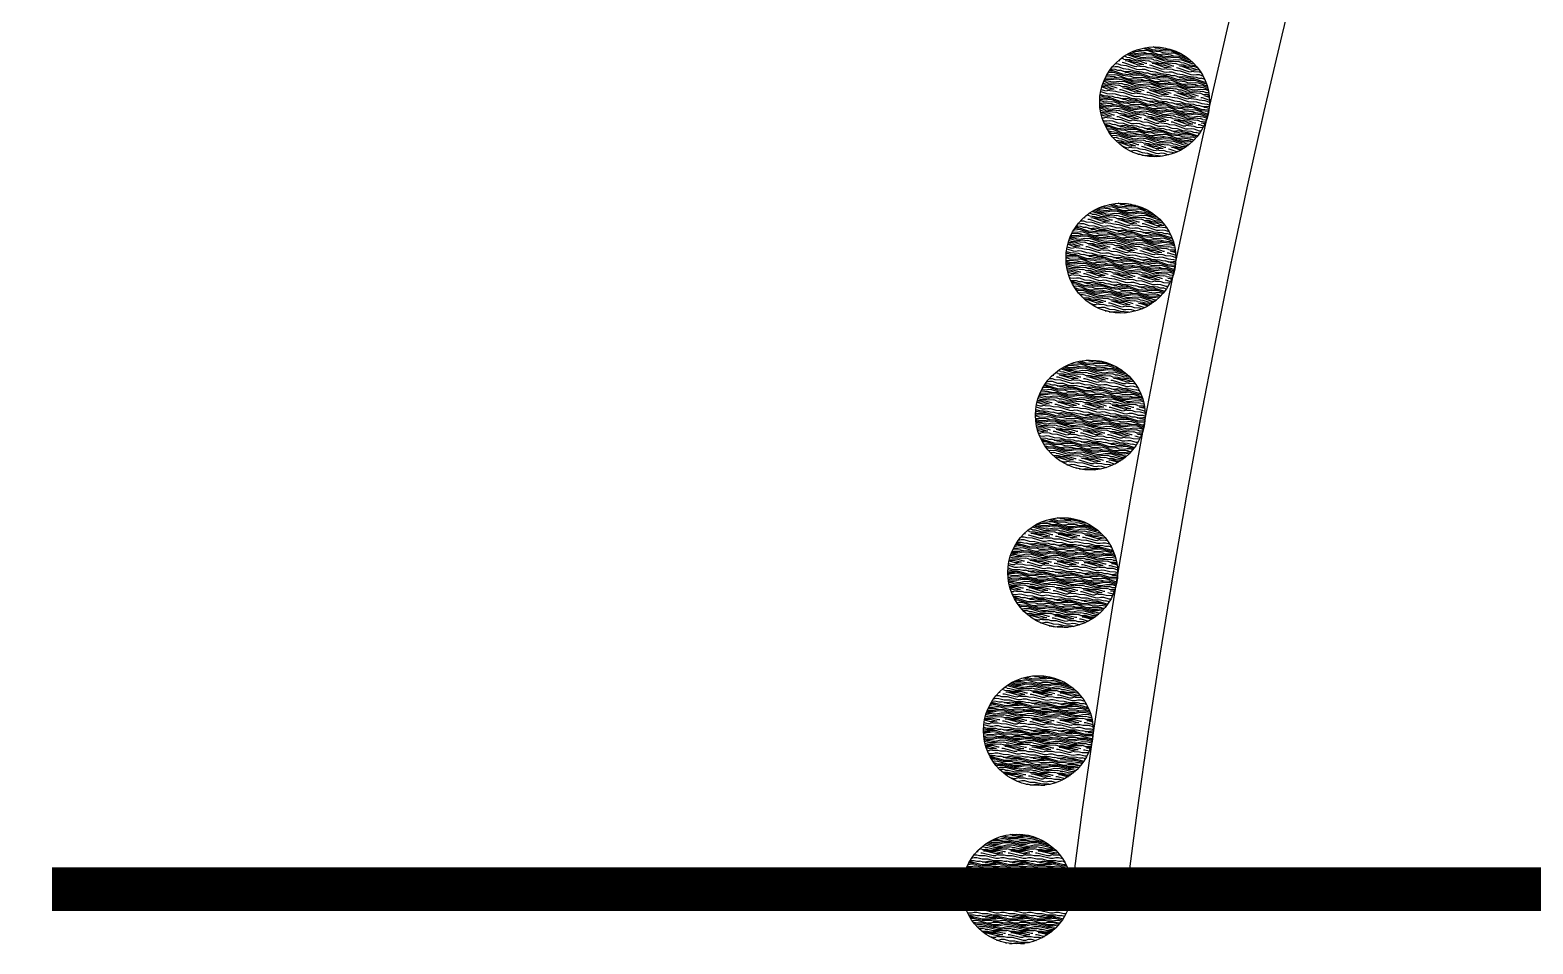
# Model space of a CAD drawing. Extents: x 5924 to 15219, y 2637 to 8140.
# Drawn here: x 6385.7 to 6661.6, y 6843.8 to 7011.6 of the extents above; entities that cross this region are included whole.
import ezdxf

# ---------------------------------------------------------------- set-up
doc = ezdxf.new("R2010")
doc.units = 0
doc.header["$LTSCALE"] = 35
for name, color, linetype in [('ESTRUT', 12, 'CONTINUOUS'), ('HACHURA', 13, 'CONTINUOUS'), ('MOBIL', 7, 'CONTINUOUS')]:
    doc.layers.add(name, color=color, linetype=linetype)

msp = doc.modelspace()

# ---------------------------------------------------------------- hatches: boundary and pattern name
at = {"layer": 'HACHURA'}
h = msp.add_hatch(dxfattribs=at)
h.set_pattern_fill('MADEIRA', color=256, scale=5, angle=-5.61798, style=0)
h.set_pattern_definition([(354.38202, (-614.1503, 820.3206), (0.4894758, 4.9759837), [1, -1.5, 0.5, -2]), (354.38202, (-610.655, 820.1024), (0.4894758, 4.9759837), [1, -4]), (354.38202, (-611.128, 820.4), (0.4894758, 4.9759837), [0.5, -4.5]), (354.38202, (-613.8526, 820.794), (0.4894758, 4.9759837), [0.25, -3.5, 0.25, -1]), (354.38202, (-612.0865, 820.871), (0.4894758, 4.9759837), [1, -1.5, 0.25, -2.25]), (354.38202, (-613.318, 821.118), (0.4894758, 4.9759837), [0.75, -4.25]), (354.38202, (-612.062, 821.12), (0.4894758, 4.9759837), [1.5, -3.5]), (354.38202, (-613.5426, 821.3913), (0.4894758, 4.9759837), [1, -4]), (354.38202, (-611.54, 821.32), (0.4894758, 4.9759837), [2.5, -2.5]), (354.38202, (-613.0083, 821.7155), (0.4894758, 4.9759837), [0.5, -1.5, 1, -2]), (354.38202, (-609.513, 821.4973), (0.4894758, 4.9759837), [1, -4]), (354.38202, (-610.496, 821.7196), (0.4894758, 4.9759837), [0.5, -4.5]), (354.38202, (-611.479, 821.942), (0.4894758, 4.9759837), [0.5, -4.5]), (354.38202, (-613.9545, 822.311), (0.4894758, 4.9759837), [1, -4]), (354.38202, (-611.4543, 822.1907), (0.4894758, 4.9759837), [1, -4]), (354.38202, (-611.43, 822.4395), (0.4894758, 4.9759837), [1, -1, 1, -2]), (354.38202, (-612.4005, 822.786), (0.4894758, 4.9759837), [0.5, -2.5, 1, -1]), (354.38202, (-611.393, 822.8127), (0.4894758, 4.9759837), [1.5, -3.5]), (354.38202, (-611.3686, 823.0615), (0.4894758, 4.9759837), [1, -4]), (354.38202, (-613.347, 823.3817), (0.4894758, 4.9759837), [1.5, -2, 0.5, -1]), (354.38202, (-613.3223, 823.6305), (0.4894758, 4.9759837), [2.5, -2.5]), (354.38202, (-610.3245, 823.461), (0.4894758, 4.9759837), [0.5, -4.5]), (354.38202, (-611.805, 823.7324), (0.4894758, 4.9759837), [1, -4]), (354.38202, (-612.788, 823.9547), (0.4894758, 4.9759837), [0.5, -2, 0.5, -2]), (354.38202, (-613.2734, 824.128), (0.4894758, 4.9759837), [0.5, -1.5, 1, -2]), (354.38202, (-612.266, 824.1546), (0.4894758, 4.9759837), [0.5, -2.5, 0.5, -1.5]), (354.38202, (-611.2585, 824.181), (0.4894758, 4.9759837), [1.5, -3.5]), (354.38202, (-613.2244, 824.6257), (0.4894758, 4.9759837), [1, -4]), (354.38202, (-610.724, 824.5053), (0.4894758, 4.9759837), [0.5, -4.5]), (354.38202, (-609.7167, 824.532), (0.4894758, 4.9759837), [0.5, -4.5]), (8.418266, (-610.6304, 820.3512), (4.97598366, -0.48947582), [0.515, -20.1005276]), (8.418266, (-610.0227, 821.4218), (4.97598366, -0.48947582), [0.515, -20.1005276]), (8.418266, (-610.2266, 824.4564), (4.97598366, -0.48947582), [0.515, -20.1005276]), (8.418266, (-611.9029, 822.7372), (4.97598366, -0.48947582), [0.515, -20.1005276]), (8.418266, (-610.8343, 823.3857), (4.97598366, -0.48947582), [0.515, -20.1005276]), (8.418266, (-610.3734, 822.9636), (4.97598366, -0.48947582), [0.515, -20.1005276]), (8.418266, (-612.7758, 824.0791), (4.97598366, -0.48947582), [0.515, -20.1005276]), (8.418266, (-610.8098, 823.6345), (4.97598366, -0.48947582), [0.515, -20.1005276]), (8.418266, (-609.9982, 821.6706), (4.97598366, -0.48947582), [1.03, -19.5855276]), (8.418266, (-610.4591, 822.0928), (4.97598366, -0.48947582), [1.03, -19.5855276]), (8.418266, (-610.4346, 822.3416), (4.97598366, -0.48947582), [1.03, -19.5855276]), (160.345779, (-612.0865, 820.8712), (-4.97598366, 0.48947582), [0.515, -1.03, 0.515, -18.5555276]), (160.345779, (-613.0083, 821.7155), (-4.97598366, 0.48947582), [0.515, -20.1005276]), (160.345779, (-612.788, 823.9547), (-4.97598366, 0.48947582), [1.03, -19.5855276]), (188.418266, (-610.6549, 820.1024), (-4.97598366, 0.48947582), [0.515, -20.1005276]), (340.345779, (-609.6597, 820.0045), (4.97598366, -0.48947582), [0.515, -20.1005276]), (340.345779, (-610.9812, 821.893), (4.97598366, -0.48947582), [0.515, -20.1005276]), (340.345779, (-609.9003, 822.6658), (4.97598366, -0.48947582), [0.515, -20.1005276]), (340.345779, (-611.854, 823.2348), (4.97598366, -0.48947582), [0.515, -20.1005276]), (340.345779, (-612.2904, 823.9058), (4.97598366, -0.48947582), [0.515, -20.1005276]), (340.345779, (-611.7683, 824.1056), (4.97598366, -0.48947582), [0.515, -20.1005276]), (340.345779, (-611.854, 823.2348), (4.97598366, -0.48947582), [0.515, -20.1005276]), (340.345779, (-610.2878, 823.8344), (4.97598366, -0.48947582), [2.06, -18.5555276]), (340.345779, (-613.6038, 820.7693), (4.97598366, -0.48947582), [2.06, -18.5555276]), (340.345779, (-613.0694, 821.0935), (4.97598366, -0.48947582), [2.06, -18.5555276]), (340.345779, (-612.5474, 821.2934), (4.97598366, -0.48947582), [0.515, -1.03, 1.03, -18.0405276]), (340.345779, (-612.5107, 821.6666), (4.97598366, -0.48947582), [1.03, -1.03, 1.03, -17.5255276]), (340.345779, (-612.9593, 822.2131), (4.97598366, -0.48947582), [2.06, -18.5555276]), (340.345779, (-613.4202, 822.6353), (4.97598366, -0.48947582), [2.06, -18.5555276]), (340.345779, (-613.3957, 822.8841), (4.97598366, -0.48947582), [2.06, -18.5555276]), (340.345779, (-609.7657, 824.0342), (4.97598366, -0.48947582), [0.515, -20.1005276]), (340.34579, (-609.2191, 824.4829), (4.97598376, -0.48947487), [1.03, -19.5855276]), (340.34579, (-612.2292, 824.5278), (4.97598376, -0.48947487), [1.03, -19.5855276]), (340.34578, (-613.1551, 820.2227), (4.97598367, -0.48947574), [2.06, -18.5555276]), (340.34578, (-609.8269, 823.4122), (4.97598367, -0.48947574), [1.545, -19.0705276]), (340.34578, (-609.366, 822.9901), (4.97598367, -0.48947574), [3.09, -17.5255276])])
h.paths.add_polyline_path([(6582.107, 6999.38), (6602.165, 6997.407, 1)])
h.paths.add_polyline_path([(6602.165, 6997.407), (6582.107, 6999.38, 1)])
h = msp.add_hatch(dxfattribs=at)
h.set_pattern_fill('MADEIRA', color=256, scale=5, angle=-4.49438, style=0)
h.set_pattern_definition([(355.50562, (-497.803, 651.5015), (0.3918067, 4.984625), [1, -1.5, 0.5, -2]), (355.50562, (-494.304, 651.352), (0.3918067, 4.984625), [1, -4]), (355.50562, (-494.783, 651.6403), (0.3918067, 4.984625), [0.5, -4.5]), (355.50562, (-497.5146, 651.9804), (0.3918067, 4.984625), [0.25, -3.5, 0.25, -1]), (355.50562, (-495.7504, 652.0925), (0.3918067, 4.984625), [1, -1.5, 0.25, -2.25]), (355.50562, (-496.987, 652.315), (0.3918067, 4.984625), [0.75, -4.25]), (355.50562, (-495.731, 652.3417), (0.3918067, 4.984625), [1.5, -3.5]), (355.50562, (-497.2164, 652.584), (0.3918067, 4.984625), [1, -4]), (355.50562, (-495.213, 652.5517), (0.3918067, 4.984625), [2.5, -2.5]), (355.50562, (-496.6886, 652.9185), (0.3918067, 4.984625), [0.5, -1.5, 1, -2]), (355.50562, (-493.1896, 652.769), (0.3918067, 4.984625), [1, -4]), (355.50562, (-494.1767, 652.972), (0.3918067, 4.984625), [0.5, -4.5]), (355.50562, (-495.164, 653.175), (0.3918067, 4.984625), [0.5, -4.5]), (355.50562, (-497.6463, 653.4953), (0.3918067, 4.984625), [1, -4]), (355.50562, (-495.144, 653.424), (0.3918067, 4.984625), [1, -4]), (355.50562, (-495.1246, 653.6733), (0.3918067, 4.984625), [1, -1, 1, -2]), (355.50562, (-496.102, 654.001), (0.3918067, 4.984625), [0.5, -2.5, 1, -1]), (355.50562, (-495.095, 654.047), (0.3918067, 4.984625), [1.5, -3.5]), (355.50562, (-495.0757, 654.2964), (0.3918067, 4.984625), [1, -4]), (355.50562, (-497.0597, 654.5777), (0.3918067, 4.984625), [1.5, -2, 0.5, -1]), (355.50562, (-497.04, 654.827), (0.3918067, 4.984625), [2.5, -2.5]), (355.50562, (-494.0395, 654.7165), (0.3918067, 4.984625), [0.5, -4.5]), (355.50562, (-495.525, 654.9586), (0.3918067, 4.984625), [1, -4]), (355.50562, (-496.5123, 655.1616), (0.3918067, 4.984625), [0.5, -2, 0.5, -2]), (355.50562, (-497.001, 655.3254), (0.3918067, 4.984625), [0.5, -1.5, 1, -2]), (355.50562, (-495.994, 655.3717), (0.3918067, 4.984625), [0.5, -2.5, 0.5, -1.5]), (355.50562, (-494.9875, 655.418), (0.3918067, 4.984625), [1.5, -3.5]), (355.50562, (-496.962, 655.824), (0.3918067, 4.984625), [1, -4]), (355.50562, (-494.4596, 655.7526), (0.3918067, 4.984625), [0.5, -4.5]), (355.50562, (-493.453, 655.799), (0.3918067, 4.984625), [0.5, -4.5]), (9.541861, (-494.2844, 651.6011), (4.98462511, -0.39180673), [0.515, -20.1005276]), (9.541861, (-493.6978, 652.6834), (4.98462511, -0.39180673), [0.515, -20.1005276]), (9.541861, (-493.9612, 655.7134), (4.98462511, -0.39180673), [0.515, -20.1005276]), (9.541861, (-495.6035, 653.9617), (4.98462511, -0.39180673), [0.515, -20.1005276]), (9.541861, (-494.5478, 654.631), (4.98462511, -0.39180673), [0.515, -20.1005276]), (9.541861, (-494.0787, 654.218), (4.98462511, -0.39180673), [0.515, -20.1005276]), (9.541861, (-496.5025, 655.2862), (4.98462511, -0.39180673), [0.515, -20.1005276]), (9.541861, (-494.5282, 654.8803), (4.98462511, -0.39180673), [0.515, -20.1005276]), (9.541861, (-493.6782, 652.9327), (4.98462511, -0.39180673), [1.03, -19.5855276]), (9.541861, (-494.1473, 653.3457), (4.98462511, -0.39180673), [1.03, -19.5855276]), (9.541861, (-494.1277, 653.5949), (4.98462511, -0.39180673), [1.03, -19.5855276]), (161.469375, (-495.7504, 652.0925), (-4.98462511, 0.39180673), [0.515, -1.03, 0.515, -18.5555276]), (161.469375, (-496.6886, 652.9185), (-4.98462511, 0.39180673), [0.515, -20.1005276]), (161.469375, (-496.5123, 655.1616), (-4.98462511, 0.39180673), [1.03, -19.5855276]), (189.541861, (-494.304, 651.3518), (-4.98462511, 0.39180673), [0.515, -20.1005276]), (341.469375, (-493.3071, 651.2735), (4.98462511, -0.39180673), [0.515, -20.1005276]), (341.469375, (-494.6653, 653.1356), (4.98462511, -0.39180673), [0.515, -20.1005276]), (341.469375, (-493.5999, 653.9296), (4.98462511, -0.39180673), [0.515, -20.1005276]), (341.469375, (-495.5643, 654.4602), (4.98462511, -0.39180673), [0.515, -20.1005276]), (341.469375, (-496.0138, 655.1224), (4.98462511, -0.39180673), [0.515, -20.1005276]), (341.469375, (-495.4958, 655.3325), (4.98462511, -0.39180673), [0.515, -20.1005276]), (341.469375, (-495.5643, 654.4602), (4.98462511, -0.39180673), [0.515, -20.1005276]), (341.469375, (-494.0102, 655.0903), (4.98462511, -0.39180673), [2.06, -18.5555276]), (341.469375, (-497.2654, 651.9608), (4.98462511, -0.39180673), [2.06, -18.5555276]), (341.469375, (-496.7376, 652.2954), (4.98462511, -0.39180673), [2.06, -18.5555276]), (341.469375, (-496.2195, 652.5055), (4.98462511, -0.39180673), [0.515, -1.03, 1.03, -18.0405276]), (341.469375, (-496.1901, 652.8793), (4.98462511, -0.39180673), [1.03, -1.03, 1.03, -17.5255276]), (341.469375, (-496.6494, 653.417), (4.98462511, -0.39180673), [2.06, -18.5555276]), (341.469375, (-497.1185, 653.83), (4.98462511, -0.39180673), [2.06, -18.5555276]), (341.469375, (-497.0989, 654.0792), (4.98462511, -0.39180673), [2.06, -18.5555276]), (341.469375, (-493.4921, 655.3004), (4.98462511, -0.39180673), [0.515, -20.1005276]), (341.469386, (-492.9545, 655.7596), (4.98462519, -0.39180577), [1.03, -19.5855276]), (341.469386, (-495.9648, 655.7455), (4.98462519, -0.39180577), [1.03, -19.5855276]), (341.469376, (-496.8061, 651.4231), (4.98462512, -0.39180664), [2.06, -18.5555276]), (341.469376, (-493.5411, 654.6773), (4.98462512, -0.39180664), [1.545, -19.0705276]), (341.469376, (-493.072, 654.2643), (4.98462512, -0.39180664), [3.09, -17.5255276])])
h.paths.add_polyline_path([(6575.904, 6970.485), (6595.997, 6968.906, 1)])
h.paths.add_polyline_path([(6595.997, 6968.906), (6575.904, 6970.485, 1)])
h = msp.add_hatch(dxfattribs=at)
h.set_pattern_fill('MADEIRA', color=256, scale=5, angle=-3.37079, style=0)
h.set_pattern_definition([(356.629213, (-378.168, 484.9963), (0.293987, 4.9913497), [1, -1.5, 0.5, -2]), (356.629213, (-374.6665, 484.9153), (0.293987, 4.9913497), [1, -4]), (356.629213, (-375.151, 485.194), (0.293987, 4.9913497), [0.5, -4.5]), (356.629213, (-377.889, 485.4807), (0.293987, 4.9913497), [0.25, -3.5, 0.25, -1]), (356.629213, (-376.127, 485.6274), (0.293987, 4.9913497), [1, -1.5, 0.25, -2.25]), (356.629213, (-377.3676, 485.8257), (0.293987, 4.9913497), [0.75, -4.25]), (356.629213, (-376.1124, 485.877), (0.293987, 4.9913497), [1.5, -3.5]), (356.629213, (-377.6025, 486.09), (0.293987, 4.9913497), [1, -4]), (356.629213, (-375.5986, 486.097), (0.293987, 4.9913497), [2.5, -2.5]), (356.629213, (-377.0813, 486.435), (0.293987, 4.9913497), [0.5, -1.5, 1, -2]), (356.629213, (-373.58, 486.354), (0.293987, 4.9913497), [1, -4]), (356.629213, (-374.571, 486.5375), (0.293987, 4.9913497), [0.5, -4.5]), (356.629213, (-375.562, 486.721), (0.293987, 4.9913497), [0.5, -4.5]), (356.629213, (-378.05, 486.993), (0.293987, 4.9913497), [1, -4]), (356.629213, (-375.547, 486.9706), (0.293987, 4.9913497), [1, -4]), (356.629213, (-375.5325, 487.22), (0.293987, 4.9913497), [1, -1, 1, -2]), (356.629213, (-376.516, 487.5286), (0.293987, 4.9913497), [0.5, -2.5, 1, -1]), (356.629213, (-375.5104, 487.5945), (0.293987, 4.9913497), [1.5, -3.5]), (356.629213, (-375.4957, 487.844), (0.293987, 4.9913497), [1, -4]), (356.629213, (-377.485, 488.0865), (0.293987, 4.9913497), [1.5, -2, 0.5, -1]), (356.629213, (-377.47, 488.336), (0.293987, 4.9913497), [2.5, -2.5]), (356.629213, (-374.468, 488.2844), (0.293987, 4.9913497), [0.5, -4.5]), (356.629213, (-375.958, 488.4974), (0.293987, 4.9913497), [1, -4]), (356.629213, (-376.949, 488.681), (0.293987, 4.9913497), [0.5, -2, 0.5, -2]), (356.629213, (-377.441, 488.835), (0.293987, 4.9913497), [0.5, -1.5, 1, -2]), (356.629213, (-376.435, 488.901), (0.293987, 4.9913497), [0.5, -2.5, 0.5, -1.5]), (356.629213, (-375.4296, 488.967), (0.293987, 4.9913497), [1.5, -3.5]), (356.629213, (-377.4114, 489.3343), (0.293987, 4.9913497), [1, -4]), (356.629213, (-374.9084, 489.312), (0.293987, 4.9913497), [0.5, -4.5]), (356.629213, (-373.903, 489.378), (0.293987, 4.9913497), [0.5, -4.5]), (10.665457, (-374.6518, 485.1648), (4.99134968, -0.29398696), [0.515, -20.1005276]), (10.665457, (-374.0865, 486.2585), (4.99134968, -0.29398696), [0.515, -20.1005276]), (10.665457, (-374.4092, 489.2827), (4.99134968, -0.29398696), [0.515, -20.1005276]), (10.665457, (-376.0169, 487.4992), (4.99134968, -0.29398696), [0.515, -20.1005276]), (10.665457, (-374.9745, 488.189), (4.99134968, -0.29398696), [0.515, -20.1005276]), (10.665457, (-374.4974, 487.7853), (4.99134968, -0.29398696), [0.515, -20.1005276]), (10.665457, (-376.9417, 488.8058), (4.99134968, -0.29398696), [0.515, -20.1005276]), (10.665457, (-374.9598, 488.4386), (4.99134968, -0.29398696), [0.515, -20.1005276]), (10.665457, (-374.0718, 486.5081), (4.99134968, -0.29398696), [1.03, -19.5855276]), (10.665457, (-374.5489, 486.9118), (4.99134968, -0.29398696), [1.03, -19.5855276]), (10.665457, (-374.5342, 487.1614), (4.99134968, -0.29398696), [1.03, -19.5855276]), (162.59297, (-376.1271, 485.6274), (-4.99134968, 0.29398696), [0.515, -1.03, 0.515, -18.5555276]), (162.59297, (-377.0813, 486.4349), (-4.99134968, 0.29398696), [0.515, -20.1005276]), (162.59297, (-376.949, 488.681), (-4.99134968, 0.29398696), [1.03, -19.5855276]), (190.665457, (-374.6665, 484.9153), (-4.99134968, 0.29398696), [0.515, -20.1005276]), (342.59297, (-373.6682, 484.8565), (4.99134968, -0.29398696), [0.515, -20.1005276]), (342.59297, (-375.0627, 486.6917), (4.99134968, -0.29398696), [0.515, -20.1005276]), (342.59297, (-374.013, 487.5063), (4.99134968, -0.29398696), [0.515, -20.1005276]), (342.59297, (-375.9875, 487.9983), (4.99134968, -0.29398696), [0.515, -20.1005276]), (342.59297, (-376.4499, 488.6516), (4.99134968, -0.29398696), [0.515, -20.1005276]), (342.59297, (-375.936, 488.8718), (4.99134968, -0.29398696), [0.515, -20.1005276]), (342.59297, (-375.9875, 487.9983), (4.99134968, -0.29398696), [0.515, -20.1005276]), (342.59297, (-374.446, 488.6588), (4.99134968, -0.29398696), [2.06, -18.5555276]), (342.59297, (-377.6392, 485.466), (4.99134968, -0.29398696), [2.06, -18.5555276]), (342.59297, (-377.118, 485.811), (4.99134968, -0.29398696), [2.06, -18.5555276]), (342.59297, (-376.6042, 486.0311), (4.99134968, -0.29398696), [0.515, -1.03, 1.03, -18.0405276]), (342.59297, (-376.5822, 486.4055), (4.99134968, -0.29398696), [1.03, -1.03, 1.03, -17.5255276]), (342.59297, (-377.0519, 486.934), (4.99134968, -0.29398696), [2.06, -18.5555276]), (342.59297, (-377.529, 487.3378), (4.99134968, -0.29398696), [2.06, -18.5555276]), (342.59297, (-377.5143, 487.5873), (4.99134968, -0.29398696), [2.06, -18.5555276]), (342.59297, (-373.9322, 488.879), (4.99134968, -0.29398696), [0.515, -20.1005276]), (342.592981, (-373.4036, 489.3487), (4.99134974, -0.293986), [1.03, -19.5855276]), (342.592981, (-376.4131, 489.2755), (4.99134974, -0.293986), [1.03, -19.5855276]), (342.592971, (-377.1695, 484.9375), (4.99134969, -0.29398687), [2.06, -18.5555276]), (342.592971, (-373.9689, 488.255), (4.99134969, -0.29398687), [1.545, -19.0705276]), (342.592971, (-373.4918, 487.8513), (4.99134969, -0.29398687), [3.09, -17.5255276])])
h.paths.add_polyline_path([(6570.27, 6941.475), (6590.389, 6940.29, 1)])
h.paths.add_polyline_path([(6590.389, 6940.29), (6570.27, 6941.475, 1)])
h = msp.add_hatch(dxfattribs=at)
h.set_pattern_fill('MADEIRA', color=256, scale=5, angle=-2.24719, style=0)
h.set_pattern_definition([(357.75281, (-255.2905, 320.869), (0.1960541, 4.9961548), [1, -1.5, 0.5, -2]), (357.75281, (-251.7883, 320.8567), (0.1960541, 4.9961548), [1, -4]), (357.75281, (-252.278, 321.126), (0.1960541, 4.9961548), [0.5, -4.5]), (357.75281, (-255.021, 321.359), (0.1960541, 4.9961548), [0.25, -3.5, 0.25, -1]), (357.75281, (-253.2626, 321.54), (0.1960541, 4.9961548), [1, -1.5, 0.25, -2.25]), (357.75281, (-254.5067, 321.714), (0.1960541, 4.9961548), [0.75, -4.25]), (357.75281, (-253.253, 321.79), (0.1960541, 4.9961548), [1.5, -3.5]), (357.75281, (-254.7467, 321.9736), (0.1960541, 4.9961548), [1, -4]), (357.75281, (-252.7434, 322.02), (0.1960541, 4.9961548), [2.5, -2.5]), (357.75281, (-254.2324, 322.3287), (0.1960541, 4.9961548), [0.5, -1.5, 1, -2]), (357.75281, (-250.73, 322.3164), (0.1960541, 4.9961548), [1, -4]), (357.75281, (-251.7245, 322.4805), (0.1960541, 4.9961548), [0.5, -4.5]), (357.75281, (-252.719, 322.6446), (0.1960541, 4.9961548), [0.5, -4.5]), (357.75281, (-255.212, 322.8675), (0.1960541, 4.9961548), [1, -4]), (357.75281, (-252.709, 322.8944), (0.1960541, 4.9961548), [1, -4]), (357.75281, (-252.6993, 323.144), (0.1960541, 4.9961548), [1, -1, 1, -2]), (357.75281, (-253.6887, 323.433), (0.1960541, 4.9961548), [0.5, -2.5, 1, -1]), (357.75281, (-252.6846, 323.519), (0.1960541, 4.9961548), [1.5, -3.5]), (357.75281, (-252.675, 323.7687), (0.1960541, 4.9961548), [1, -4]), (357.75281, (-254.6683, 323.972), (0.1960541, 4.9961548), [1.5, -2, 0.5, -1]), (357.75281, (-254.6585, 324.222), (0.1960541, 4.9961548), [2.5, -2.5]), (357.75281, (-251.656, 324.229), (0.1960541, 4.9961548), [0.5, -4.5]), (357.75281, (-253.15, 324.413), (0.1960541, 4.9961548), [1, -4]), (357.75281, (-254.144, 324.577), (0.1960541, 4.9961548), [0.5, -2, 0.5, -2]), (357.75281, (-254.639, 324.7215), (0.1960541, 4.9961548), [0.5, -1.5, 1, -2]), (357.75281, (-253.635, 324.807), (0.1960541, 4.9961548), [0.5, -2.5, 0.5, -1.5]), (357.75281, (-252.6306, 324.893), (0.1960541, 4.9961548), [1.5, -3.5]), (357.75281, (-254.6193, 325.221), (0.1960541, 4.9961548), [1, -4]), (357.75281, (-252.1163, 325.248), (0.1960541, 4.9961548), [0.5, -4.5]), (357.75281, (-251.112, 325.3337), (0.1960541, 4.9961548), [0.5, -4.5]), (11.789052, (-251.7784, 321.1065), (4.9961548, -0.19605414), [0.515, -20.1005276]), (11.789052, (-251.2347, 322.211), (4.9961548, -0.19605414), [0.515, -20.1005276]), (11.789052, (-251.6167, 325.2284), (4.9961548, -0.19605414), [0.515, -20.1005276]), (11.789052, (-253.1891, 323.4136), (4.9961548, -0.19605414), [0.515, -20.1005276]), (11.789052, (-252.1604, 324.1238), (4.9961548, -0.19605414), [0.515, -20.1005276]), (11.789052, (-251.6755, 323.7295), (4.9961548, -0.19605414), [0.515, -20.1005276]), (11.789052, (-254.1393, 324.7019), (4.9961548, -0.19605414), [0.515, -20.1005276]), (11.789052, (-252.1506, 324.3736), (4.9961548, -0.19605414), [0.515, -20.1005276]), (11.789052, (-251.2249, 322.4609), (4.9961548, -0.19605414), [1.03, -19.5855276]), (11.789052, (-251.7098, 322.8552), (4.9961548, -0.19605414), [1.03, -19.5855276]), (11.789052, (-251.7, 323.105), (4.9961548, -0.19605414), [1.03, -19.5855276]), (163.716566, (-253.2626, 321.54), (-4.9961548, 0.19605414), [0.515, -1.03, 0.515, -18.5555276]), (163.716566, (-254.2324, 322.3287), (-4.9961548, 0.19605414), [0.515, -20.1005276]), (163.716566, (-254.1442, 324.577), (-4.9961548, 0.19605414), [1.03, -19.5855276]), (191.789052, (-251.7883, 320.8567), (-4.9961548, 0.19605414), [0.515, -20.1005276]), (343.716566, (-250.789, 320.8175), (4.9961548, -0.19605414), [0.515, -20.1005276]), (343.716566, (-252.2192, 322.625), (4.9961548, -0.19605414), [0.515, -20.1005276]), (343.716566, (-251.1857, 323.4601), (4.9961548, -0.19605414), [0.515, -20.1005276]), (343.716566, (-253.1695, 323.9132), (4.9961548, -0.19605414), [0.515, -20.1005276]), (343.716566, (-253.6446, 324.5574), (4.9961548, -0.19605414), [0.515, -20.1005276]), (343.716566, (-253.1352, 324.7876), (4.9961548, -0.19605414), [0.515, -20.1005276]), (343.716566, (-253.1695, 323.9132), (4.9961548, -0.19605414), [0.515, -20.1005276]), (343.716566, (-251.6412, 324.6038), (4.9961548, -0.19605414), [2.06, -18.5555276]), (343.716566, (-254.7712, 321.3491), (4.9961548, -0.19605414), [2.06, -18.5555276]), (343.716566, (-254.2569, 321.7042), (4.9961548, -0.19605414), [2.06, -18.5555276]), (343.716566, (-253.7475, 321.9344), (4.9961548, -0.19605414), [0.515, -1.03, 1.03, -18.0405276]), (343.716566, (-253.7328, 322.3091), (4.9961548, -0.19605414), [1.03, -1.03, 1.03, -17.5255276]), (343.716566, (-254.2128, 322.8283), (4.9961548, -0.19605414), [2.06, -18.5555276]), (343.716566, (-254.6977, 323.2226), (4.9961548, -0.19605414), [2.06, -18.5555276]), (343.716566, (-254.6879, 323.4724), (4.9961548, -0.19605414), [2.06, -18.5555276]), (343.716566, (-251.1318, 324.834), (4.9961548, -0.19605414), [0.515, -20.1005276]), (343.716577, (-250.6126, 325.314), (4.99615484, -0.19605318), [1.03, -19.5855276]), (343.716577, (-253.6201, 325.1819), (4.99615484, -0.19605318), [1.03, -19.5855276]), (343.716567, (-254.2912, 320.8298), (4.9961548, -0.19605405), [2.06, -18.5555276]), (343.716567, (-251.1563, 324.2095), (4.9961548, -0.19605405), [1.545, -19.0705276]), (343.716567, (-250.6714, 323.8152), (4.9961548, -0.19605405), [3.09, -17.5255276])])
h.paths.add_polyline_path([(6565.205, 6912.359), (6585.344, 6911.569, 1)])
h.paths.add_polyline_path([(6585.344, 6911.569), (6565.205, 6912.359, 1)])
h = msp.add_hatch(dxfattribs=at)
h.set_pattern_fill('MADEIRA', color=256, scale=5, angle=-1.1236, style=0)
h.set_pattern_definition([(358.876404, (-129.2184, 159.183), (0.098046, 4.9990386), [1, -1.5, 0.5, -2]), (358.876404, (-125.7166, 159.239), (0.098046, 4.9990386), [1, -4]), (358.876404, (-126.2116, 159.499), (0.098046, 4.9990386), [0.5, -4.5]), (358.876404, (-128.9586, 159.678), (0.098046, 4.9990386), [0.25, -3.5, 0.25, -1]), (358.876404, (-127.204, 159.8935), (0.098046, 4.9990386), [1, -1.5, 0.25, -2.25]), (358.876404, (-128.4514, 160.043), (0.098046, 4.9990386), [0.75, -4.25]), (358.876404, (-127.199, 160.1435), (0.098046, 4.9990386), [1.5, -3.5]), (358.876404, (-128.6964, 160.298), (0.098046, 4.9990386), [1, -4]), (358.876404, (-126.6943, 160.3836), (0.098046, 4.9990386), [2.5, -2.5]), (358.876404, (-128.189, 160.663), (0.098046, 4.9990386), [0.5, -1.5, 1, -2]), (358.876404, (-124.6874, 160.7193), (0.098046, 4.9990386), [1, -4]), (358.876404, (-125.6847, 160.864), (0.098046, 4.9990386), [0.5, -4.5]), (358.876404, (-126.682, 161.0085), (0.098046, 4.9990386), [0.5, -4.5]), (358.876404, (-129.179, 161.1825), (0.098046, 4.9990386), [1, -4]), (358.876404, (-126.677, 161.2585), (0.098046, 4.9990386), [1, -4]), (358.876404, (-126.6723, 161.5084), (0.098046, 4.9990386), [1, -1, 1, -2]), (358.876404, (-127.667, 161.778), (0.098046, 4.9990386), [0.5, -2.5, 1, -1]), (358.876404, (-126.665, 161.8833), (0.098046, 4.9990386), [1.5, -3.5]), (358.876404, (-126.66, 162.1333), (0.098046, 4.9990386), [1, -4]), (358.876404, (-128.657, 162.2975), (0.098046, 4.9990386), [1.5, -2, 0.5, -1]), (358.876404, (-128.6523, 162.5474), (0.098046, 4.9990386), [2.5, -2.5]), (358.876404, (-125.6504, 162.6136), (0.098046, 4.9990386), [0.5, -4.5]), (358.876404, (-127.1477, 162.768), (0.098046, 4.9990386), [1, -4]), (358.876404, (-128.145, 162.9126), (0.098046, 4.9990386), [0.5, -2, 0.5, -2]), (358.876404, (-128.6425, 163.0473), (0.098046, 4.9990386), [0.5, -1.5, 1, -2]), (358.876404, (-127.64, 163.1527), (0.098046, 4.9990386), [0.5, -2.5, 0.5, -1.5]), (358.876404, (-126.638, 163.258), (0.098046, 4.9990386), [1.5, -3.5]), (358.876404, (-128.6327, 163.5473), (0.098046, 4.9990386), [1, -4]), (358.876404, (-126.1307, 163.623), (0.098046, 4.9990386), [0.5, -4.5]), (358.876404, (-125.1285, 163.7286), (0.098046, 4.9990386), [0.5, -4.5]), (12.912648, (-125.7117, 159.4892), (4.9990386, -0.09804592), [0.515, -20.1005276]), (12.912648, (-125.1897, 160.6042), (4.9990386, -0.09804592), [0.515, -20.1005276]), (12.912648, (-125.6308, 163.6134), (4.9990386, -0.09804592), [0.515, -20.1005276]), (12.912648, (-127.1673, 161.7682), (4.9990386, -0.09804592), [0.515, -20.1005276]), (12.912648, (-126.1528, 162.4984), (4.9990386, -0.09804592), [0.515, -20.1005276]), (12.912648, (-125.6602, 162.1137), (4.9990386, -0.09804592), [0.515, -20.1005276]), (12.912648, (-128.1426, 163.0375), (4.9990386, -0.09804592), [0.515, -20.1005276]), (12.912648, (-126.1479, 162.7484), (4.9990386, -0.09804592), [0.515, -20.1005276]), (12.912648, (-125.1848, 160.8541), (4.9990386, -0.09804592), [1.03, -19.5855276]), (12.912648, (-125.6774, 161.2389), (4.9990386, -0.09804592), [1.03, -19.5855276]), (12.912648, (-125.6725, 161.4888), (4.9990386, -0.09804592), [1.03, -19.5855276]), (164.840161, (-127.204, 159.8935), (-4.9990386, 0.09804592), [0.515, -1.03, 0.515, -18.5555276]), (164.840161, (-128.1892, 160.663), (-4.9990386, 0.09804592), [0.515, -20.1005276]), (164.840161, (-128.145, 162.9126), (-4.9990386, 0.09804592), [1.03, -19.5855276]), (192.912648, (-125.7166, 159.2392), (-4.9990386, 0.09804592), [0.515, -20.1005276]), (344.840161, (-124.7168, 159.2196), (4.9990386, -0.09804592), [0.515, -20.1005276]), (344.840161, (-126.1822, 160.9987), (4.9990386, -0.09804592), [0.515, -20.1005276]), (344.840161, (-125.1652, 161.8539), (4.9990386, -0.09804592), [0.515, -20.1005276]), (344.840161, (-127.1575, 162.2681), (4.9990386, -0.09804592), [0.515, -20.1005276]), (344.840161, (-127.6451, 162.9028), (4.9990386, -0.09804592), [0.515, -20.1005276]), (344.840161, (-127.1403, 163.1429), (4.9990386, -0.09804592), [0.515, -20.1005276]), (344.840161, (-127.1575, 162.2681), (4.9990386, -0.09804592), [0.515, -20.1005276]), (344.840161, (-125.6431, 162.9885), (4.9990386, -0.09804592), [2.06, -18.5555276]), (344.840161, (-128.7087, 159.673), (4.9990386, -0.09804592), [2.06, -18.5555276]), (344.840161, (-128.2014, 160.0381), (4.9990386, -0.09804592), [2.06, -18.5555276]), (344.840161, (-127.6966, 160.2783), (4.9990386, -0.09804592), [0.515, -1.03, 1.03, -18.0405276]), (344.840161, (-127.6893, 160.6532), (4.9990386, -0.09804592), [1.03, -1.03, 1.03, -17.5255276]), (344.840161, (-128.1794, 161.1629), (4.9990386, -0.09804592), [2.06, -18.5555276]), (344.840161, (-128.6719, 161.5476), (4.9990386, -0.09804592), [2.06, -18.5555276]), (344.840161, (-128.667, 161.7976), (4.9990386, -0.09804592), [2.06, -18.5555276]), (344.840161, (-125.1383, 163.2287), (4.9990386, -0.09804592), [0.515, -20.1005276]), (344.840172, (-124.6285, 163.7188), (4.99903863, -0.09804496), [1.03, -19.5855276]), (344.840172, (-127.6329, 163.5276), (4.99903863, -0.09804496), [1.03, -19.5855276]), (344.840162, (-128.2186, 159.1633), (4.99903861, -0.09804583), [2.06, -18.5555276]), (344.840162, (-125.1505, 162.6038), (4.99903861, -0.09804583), [1.545, -19.0705276]), (344.840162, (-124.658, 162.219), (4.99903861, -0.09804583), [3.09, -17.5255276])])
h.paths.add_polyline_path([(6560.711, 6883.15), (6580.862, 6882.755, 1)])
h.paths.add_polyline_path([(6580.862, 6882.755), (6560.711, 6883.15, 1)])
h = msp.add_hatch(dxfattribs=at)
h.set_pattern_fill('MADEIRA', color=256, scale=5, style=0)
h.set_pattern_definition([(3e-15, (0, 0), (-2e-16, 5), [1, -1.5, 0.5, -2]), (3e-15, (3.5, 0.125), (-2e-16, 5), [1, -4]), (3e-15, (3, 0.375), (-2e-16, 5), [0.5, -4.5]), (3e-15, (0.25, 0.5), (-2e-16, 5), [0.25, -3.5, 0.25, -1]), (3e-15, (2, 0.75), (-2e-16, 5), [1, -1.5, 0.25, -2.25]), (3e-15, (0.75, 0.875), (-2e-16, 5), [0.75, -4.25]), (3e-15, (2, 1), (-2e-16, 5), [1.5, -3.5]), (3e-15, (0.5, 1.125), (-2e-16, 5), [1, -4]), (3e-15, (2.5, 1.25), (-2e-16, 5), [2.5, -2.5]), (3e-15, (1, 1.5), (-2e-16, 5), [0.5, -1.5, 1, -2]), (3e-15, (4.5, 1.625), (-2e-16, 5), [1, -4]), (3e-15, (3.5, 1.75), (-2e-16, 5), [0.5, -4.5]), (3e-15, (2.5, 1.875), (-2e-16, 5), [0.5, -4.5]), (3e-15, (-9e-17, 2), (-2e-16, 5), [1, -4]), (3e-15, (2.5, 2.125), (-2e-16, 5), [1, -4]), (3e-15, (2.5, 2.375), (-2e-16, 5), [1, -1, 1, -2]), (3e-15, (1.5, 2.625), (-2e-16, 5), [0.5, -2.5, 1, -1]), (3e-15, (2.5, 2.75), (-2e-16, 5), [1.5, -3.5]), (3e-15, (2.5, 3), (-2e-16, 5), [1, -4]), (3e-15, (0.5, 3.125), (-2e-16, 5), [1.5, -2, 0.5, -1]), (3e-15, (0.5, 3.375), (-2e-16, 5), [2.5, -2.5]), (3e-15, (3.5, 3.5), (-2e-16, 5), [0.5, -4.5]), (3e-15, (2, 3.625), (-2e-16, 5), [1, -4]), (3e-15, (1, 3.75), (-2e-16, 5), [0.5, -2, 0.5, -2]), (3e-15, (0.5, 3.875), (-2e-16, 5), [0.5, -1.5, 1, -2]), (3e-15, (1.5, 4), (-2e-16, 5), [0.5, -2.5, 0.5, -1.5]), (3e-15, (2.5, 4.125), (-2e-16, 5), [1.5, -3.5]), (3e-15, (0.5, 4.375), (-2e-16, 5), [1, -4]), (3e-15, (3, 4.5), (-2e-16, 5), [0.5, -4.5]), (3e-15, (4, 4.625), (-2e-16, 5), [0.5, -4.5]), (14.036243, (3.5, 0.375), (5, -2e-10), [0.515, -20.1005276]), (14.036243, (4, 1.5), (5, -2e-10), [0.515, -20.1005276]), (14.036243, (3.5, 4.5), (5, -2e-10), [0.515, -20.1005276]), (14.036243, (2, 2.625), (5, -2e-10), [0.515, -20.1005276]), (14.036243, (3, 3.375), (5, -2e-10), [0.515, -20.1005276]), (14.036243, (3.5, 3), (5, -2e-10), [0.515, -20.1005276]), (14.036243, (1, 3.875), (5, -2e-10), [0.515, -20.1005276]), (14.036243, (3, 3.625), (5, -2e-10), [0.515, -20.1005276]), (14.036243, (4, 1.75), (5, -2e-10), [1.03, -19.5855276]), (14.036243, (3.5, 2.125), (5, -2e-10), [1.03, -19.5855276]), (14.036243, (3.5, 2.375), (5, -2e-10), [1.03, -19.5855276]), (165.963757, (2, 0.75), (-5, -2e-10), [0.515, -1.03, 0.515, -18.5555276]), (165.963757, (1, 1.5), (-5, -2e-10), [0.515, -20.1005276]), (165.963757, (1, 3.75), (-5, -2e-10), [1.03, -19.5855276]), (194.036243, (3.5, 0.125), (-5, 2e-10), [0.515, -20.1005276]), (345.963757, (4.5, 0.125), (5, 2e-10), [0.515, -20.1005276]), (345.963757, (3, 1.875), (5, 2e-10), [0.515, -20.1005276]), (345.963757, (4, 2.75), (5, 2e-10), [0.515, -20.1005276]), (345.963757, (2, 3.125), (5, 2e-10), [0.515, -20.1005276]), (345.963757, (1.5, 3.75), (5, 2e-10), [0.515, -20.1005276]), (345.963757, (2, 4), (5, 2e-10), [0.515, -20.1005276]), (345.963757, (2, 3.125), (5, 2e-10), [0.515, -20.1005276]), (345.963757, (3.5, 3.875), (5, 2e-10), [2.06, -18.5555276]), (345.963757, (0.5, 0.5), (5, 2e-10), [2.06, -18.5555276]), (345.963757, (1, 0.875), (5, 2e-10), [2.06, -18.5555276]), (345.963757, (1.5, 1.125), (5, 2e-10), [0.515, -1.03, 1.03, -18.0405276]), (345.963757, (1.5, 1.5), (5, 2e-10), [1.03, -1.03, 1.03, -17.5255276]), (345.963757, (1, 2), (5, 2e-10), [2.06, -18.5555276]), (345.963757, (0.5, 2.375), (5, 2e-10), [2.06, -18.5555276]), (345.963757, (0.5, 2.625), (5, 2e-10), [2.06, -18.5555276]), (345.963757, (4, 4.125), (5, 2e-10), [0.515, -20.1005276]), (345.963768, (4.5, 4.625), (5, 9.6e-07), [1.03, -19.5855276]), (345.963768, (1.5, 4.375), (5, 9.6e-07), [1.03, -19.5855276]), (345.963758, (1, 5e-17), (5, 9e-08), [2.06, -18.5555276]), (345.963758, (4, 3.5), (5, 9e-08), [1.545, -19.0705276]), (345.963758, (4.5, 3.125), (5, 9e-08), [3.09, -17.5255276])])
h.paths.add_polyline_path([(6556.792, 6853.858), (6576.947, 6853.858, 1)])
h.paths.add_polyline_path([(6576.947, 6853.858), (6556.792, 6853.858, 1)])

# ---------------------------------------------------------------- linework, layer by layer
at = {"layer": 'ESTRUT', "const_width": 8}
msp.add_lwpolyline([(6389.693, 6853.858), (12216.59, 6853.858)], dxfattribs=at)
at = {"layer": 'HACHURA'}
for centre in [(6592.136, 6998.393), (6585.951, 6969.695), (6580.329, 6940.882), (6575.274, 6911.964), (6570.787, 6882.952), (6566.869, 6853.858)]:
    msp.add_circle(centre, 10.077, dxfattribs=at)
at = {"layer": 'MOBIL'}
for radius, end in [(1487.016, 172.845002), (1477.016, 172.796303)]:
    msp.add_arc((8052.383, 6668.644), radius, 102.503776, end, dxfattribs=at)

doc.saveas('drawing.dxf')
